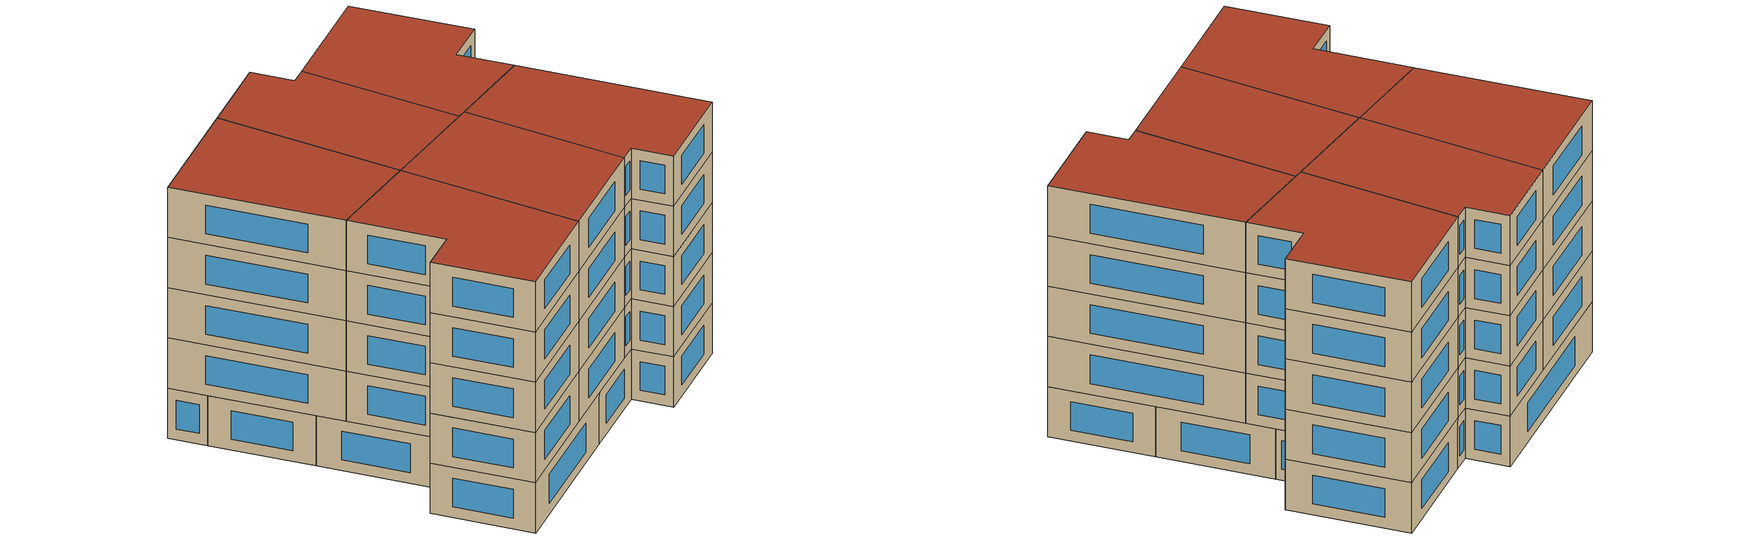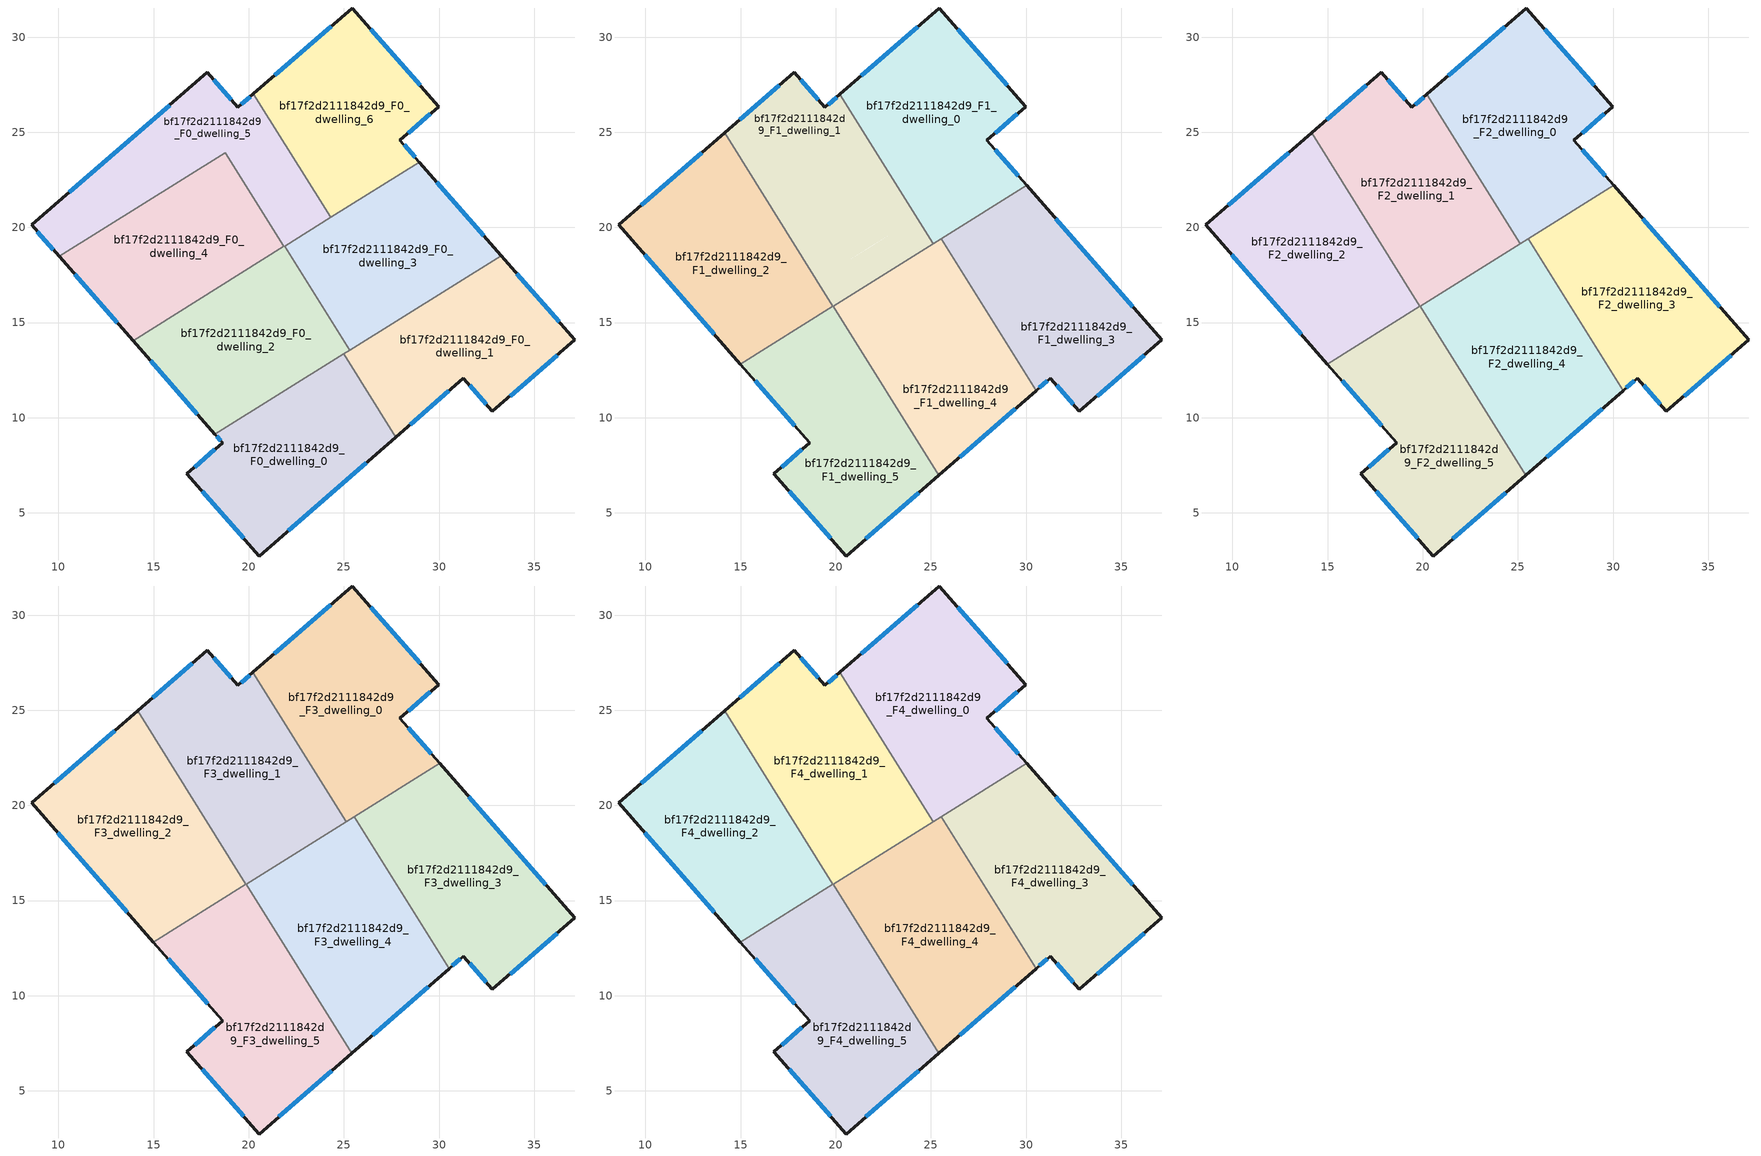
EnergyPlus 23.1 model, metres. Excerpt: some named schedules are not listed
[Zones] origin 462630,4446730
bf17f2d2111842d9_F0_dwelling_0
 floor ground (EU_floor_Construction): 24.98,13.35 27.72,8.97 20.54,2.73 16.75,7.06 18.62,8.68 18.22,9.13 z0
 wall outside (EU_wall_Construction): 18.22,9.13 18.62,8.68 16.75,7.06 20.54,2.73 27.72,8.97 z0:3
 wall to bf17f2d2111842d9_F0_dwelling_1 (EU_wall_Construction): 27.72,8.97 24.98,13.35 z0:3
 wall to bf17f2d2111842d9_F0_dwelling_2 (EU_wall_Construction): 24.98,13.35 18.22,9.13 z0:3
 window (EU_Window_Construction): 18.22,8.33 17.15,7.4 / 18.31,9.04 18.54,8.78 / 22.08,4.07 26.18,7.64 / 17.56,6.13 19.73,3.66 z0.64:2.36
 ceiling adiabatic (EU_roof_Construction): 27.72,8.98 24.98,13.35 22.42,11.75 25.41,6.97 z3
bf17f2d2111842d9_F0_dwelling_1
 floor ground (EU_floor_Construction): 33.26,18.52 37.14,14.09 32.81,10.33 31.27,12.07 27.72,8.97 24.98,13.35 z0
 wall outside (EU_wall_Construction): 27.72,8.97 31.27,12.07 32.81,10.33 37.14,14.09 33.26,18.52 z0:3
 wall to bf17f2d2111842d9_F0_dwelling_3 (EU_wall_Construction): 33.26,18.52 25.3,13.55 z0:3
 wall to bf17f2d2111842d9_F0_dwelling_2 (EU_wall_Construction): 25.3,13.55 24.98,13.35 z0:3
 window (EU_Window_Construction): 36.31,15.04 34.09,17.57 / 33.74,11.14 36.21,13.29 / 31.6,11.7 32.48,10.7 / 28.48,9.64 30.51,11.41 z0.64:2.36
 ceiling adiabatic (EU_roof_Construction): 30.53,11.42 28.11,15.31 24.98,13.35 27.72,8.98 z3
bf17f2d2111842d9_F0_dwelling_2
 floor ground (EU_floor_Construction): 21.88,19.02 25.3,13.55 18.22,9.13 13.92,14.05 z0
 wall outside (EU_wall_Construction): 13.92,14.05 18.22,9.13 z0:3
 wall to bf17f2d2111842d9_F0_dwelling_3 (EU_wall_Construction): 25.3,13.55 21.88,19.02 z0:3
 wall to bf17f2d2111842d9_F0_dwelling_4 (EU_wall_Construction): 21.85,19 13.92,14.05 z0:3
 wall to bf17f2d2111842d9_F0_dwelling_5 (EU_wall_Construction): 21.88,19.02 21.85,19 z0:3
 window (EU_Window_Construction): 14.84,12.99 17.3,10.19 z0.64:2.36
bf17f2d2111842d9_F0_dwelling_3
 floor ground (EU_floor_Construction): 28.95,23.43 33.26,18.52 25.3,13.55 21.88,19.02 z0
 wall outside (EU_wall_Construction): 33.26,18.52 28.95,23.43 z0:3
 wall to bf17f2d2111842d9_F0_dwelling_6 (EU_wall_Construction): 28.95,23.43 24.3,20.53 z0:3
 wall to bf17f2d2111842d9_F0_dwelling_5 (EU_wall_Construction): 24.3,20.53 21.88,19.02 z0:3
 window (EU_Window_Construction): 32.34,19.57 29.88,22.38 z0.64:2.36
bf17f2d2111842d9_F0_dwelling_4
 floor ground (EU_floor_Construction): 18.77,23.93 21.85,19 13.92,14.05 10.03,18.48 z0
 wall outside (EU_wall_Construction): 10.03,18.48 13.92,14.05 z0:3
 wall to bf17f2d2111842d9_F0_dwelling_5 (EU_wall_Construction): 21.85,19 18.77,23.93 10.03,18.48 z0:3
 window (EU_Window_Construction): 10.86,17.53 13.08,15 z0.64:2.36
bf17f2d2111842d9_F0_dwelling_5
 floor ground (EU_floor_Construction): 20.25,27.02 24.3,20.53 21.85,19 18.77,23.93 10.03,18.48 8.59,20.13 17.82,28.15 19.43,26.31 z0
 wall outside (EU_wall_Construction): 20.25,27.02 19.43,26.31 17.82,28.15 8.59,20.13 10.03,18.48 z0:3
 wall to bf17f2d2111842d9_F0_dwelling_6 (EU_wall_Construction): 24.3,20.53 20.25,27.02 z0:3
 window (EU_Window_Construction): 8.9,19.78 9.72,18.83 / 15.84,26.43 10.56,21.85 / 19.09,26.71 18.16,27.76 / 20.07,26.87 19.61,26.47 z0.64:2.36
bf17f2d2111842d9_F0_dwelling_6
 floor ground (EU_floor_Construction): 25.43,31.53 29.98,26.35 27.95,24.58 28.95,23.43 24.3,20.53 20.25,27.02 z0
 wall outside (EU_wall_Construction): 28.95,23.43 27.95,24.58 29.98,26.35 25.43,31.53 20.25,27.02 z0:3
 window (EU_Window_Construction): 24.32,30.57 21.36,27.99 / 29.01,27.46 26.41,30.42 / 28.38,24.96 29.55,25.97 / 28.74,23.68 28.16,24.34 z0.64:2.36
bf17f2d2111842d9_F1_dwelling_0
 floor to bf17f2d2111842d9_F0_dwelling_6 (EU_floor_Construction): 25.43,31.53 29.98,26.35 27.95,24.58 28.95,23.43 24.3,20.53 20.25,27.02 z3
 floor to bf17f2d2111842d9_F0_dwelling_5 (EU_floor_Construction): 20.25,27.02 24.3,20.53 24.26,20.5 20.21,26.99 z3
 floor to bf17f2d2111842d9_F0_dwelling_3 (EU_floor_Construction): 28.95,23.43 30.03,22.21 25.11,19.14 24.26,20.5 z3
 wall outside (EU_wall_Construction): 30.03,22.21 27.95,24.58 29.98,26.35 25.43,31.53 20.21,26.99 z3:6
 wall to bf17f2d2111842d9_F1_dwelling_1 (EU_wall_Construction): 20.21,26.99 25.11,19.14 z3:6
 wall to bf17f2d2111842d9_F1_dwelling_3 (EU_wall_Construction): 25.55,19.41 30.03,22.21 z3:6
 wall to bf17f2d2111842d9_F1_dwelling_4 (EU_wall_Construction): 25.11,19.14 25.55,19.41 z3:6
 window (EU_Window_Construction): 29.58,22.72 28.39,24.07 / 24.32,30.56 21.33,27.96 / 29.01,27.46 26.41,30.42 / 28.38,24.96 29.55,25.97 z3.64:5.36
bf17f2d2111842d9_F1_dwelling_1
 floor to bf17f2d2111842d9_F0_dwelling_5 (EU_floor_Construction): 20.21,26.99 24.26,20.5 21.85,19 18.77,23.93 15.92,22.16 14.16,24.97 17.82,28.15 19.43,26.31 z3
 floor to bf17f2d2111842d9_F0_dwelling_4 (EU_floor_Construction): 18.77,23.93 21.85,19 19,17.22 15.92,22.16 z3
 floor to bf17f2d2111842d9_F0_dwelling_2 (EU_floor_Construction): 21.88,19.02 22.74,17.65 19.85,15.85 19,17.22 z3
 floor to bf17f2d2111842d9_F0_dwelling_3 (EU_floor_Construction): 24.26,20.5 25.11,19.14 22.73,17.65 21.88,19.02 z3
 wall outside (EU_wall_Construction): 20.21,26.99 19.43,26.31 17.82,28.15 14.16,24.97 z3:6
 wall to bf17f2d2111842d9_F1_dwelling_2 (EU_wall_Construction): 14.16,24.97 19.85,15.85 z3:6
 wall to bf17f2d2111842d9_F1_dwelling_4 (EU_wall_Construction): 19.86,15.86 25.11,19.14 z3:6
 window (EU_Window_Construction): 17.03,27.47 14.94,25.65 / 19.09,26.71 18.16,27.76 / 20.04,26.84 19.6,26.46 z3.64:5.36
bf17f2d2111842d9_F1_dwelling_2
 floor to bf17f2d2111842d9_F0_dwelling_4 (EU_floor_Construction): 15.92,22.16 19,17.22 13.92,14.05 10.03,18.48 z3
 floor to bf17f2d2111842d9_F0_dwelling_5 (EU_floor_Construction): 14.16,24.97 15.92,22.16 10.03,18.48 8.59,20.13 z3
 floor to bf17f2d2111842d9_F0_dwelling_2 (EU_floor_Construction): 19,17.22 19.85,15.85 14.99,12.82 13.92,14.05 z3
 wall outside (EU_wall_Construction): 14.16,24.97 8.59,20.13 14.99,12.82 z3:6
 wall to bf17f2d2111842d9_F1_dwelling_5 (EU_wall_Construction): 14.99,12.82 19.85,15.85 z3:6
 window (EU_Window_Construction): 9.96,18.56 13.62,14.38 / 12.97,23.94 9.78,21.17 z3.64:5.36
bf17f2d2111842d9_F1_dwelling_3
 floor to bf17f2d2111842d9_F0_dwelling_1 (EU_floor_Construction): 33.26,18.52 37.14,14.09 32.81,10.33 31.27,12.07 30.53,11.42 28.11,15.31 z3
 floor to bf17f2d2111842d9_F0_dwelling_3 (EU_floor_Construction): 30.03,22.21 33.26,18.52 28.11,15.31 25.55,19.41 z3
 wall outside (EU_wall_Construction): 30.53,11.42 31.27,12.07 32.81,10.33 37.14,14.09 30.03,22.21 z3:6
 wall to bf17f2d2111842d9_F1_dwelling_4 (EU_wall_Construction): 25.55,19.41 30.53,11.42 z3:6
 window (EU_Window_Construction): 35.62,15.83 31.55,20.47 / 33.74,11.14 36.21,13.29 / 31.6,11.7 32.48,10.7 / 30.69,11.56 31.12,11.93 z3.64:5.36
bf17f2d2111842d9_F1_dwelling_4
 floor to bf17f2d2111842d9_F0_dwelling_2 (EU_floor_Construction): 22.73,17.65 25.3,13.55 22.42,11.75 19.86,15.86 z3
 floor to bf17f2d2111842d9_F0_dwelling_3 (EU_floor_Construction): 25.55,19.41 28.11,15.31 25.3,13.55 22.73,17.65 z3
 floor adiabatic (EU_floor_Construction): 28.11,15.31 30.53,11.42 25.41,6.97 22.42,11.75 z3
 wall outside (EU_wall_Construction): 25.41,6.97 30.53,11.42 z3:6
 wall to bf17f2d2111842d9_F1_dwelling_5 (EU_wall_Construction): 19.86,15.86 25.41,6.97 z3:6
 window (EU_Window_Construction): 26.51,7.92 29.43,10.47 z3.64:5.36
bf17f2d2111842d9_F1_dwelling_5
 floor to bf17f2d2111842d9_F0_dwelling_0 (EU_floor_Construction): 22.42,11.75 25.41,6.97 20.54,2.73 16.75,7.06 18.62,8.68 18.22,9.13 z3
 floor to bf17f2d2111842d9_F0_dwelling_2 (EU_floor_Construction): 19.86,15.86 22.42,11.75 18.22,9.13 14.99,12.82 z3
 wall outside (EU_wall_Construction): 14.99,12.82 18.62,8.68 16.75,7.06 20.54,2.73 25.41,6.97 z3:6
 window (EU_Window_Construction): 15.77,11.93 17.84,9.57 / 21.58,3.64 24.37,6.06 / 17.56,6.13 19.73,3.66 / 18.22,8.33 17.15,7.4 z3.64:5.36
bf17f2d2111842d9_F2_dwelling_0
 floor to bf17f2d2111842d9_F1_dwelling_0 (EU_floor_Construction): 25.43,31.53 29.98,26.35 27.95,24.58 30.03,22.21 25.11,19.14 20.21,26.99 z6
 wall outside (EU_wall_Construction): 30.03,22.21 27.95,24.58 29.98,26.35 25.43,31.53 20.21,26.99 z6:9
 wall to bf17f2d2111842d9_F2_dwelling_1 (EU_wall_Construction): 20.21,26.99 25.11,19.14 z6:9
 wall to bf17f2d2111842d9_F2_dwelling_3 (EU_wall_Construction): 25.55,19.41 30.03,22.21 z6:9
 wall to bf17f2d2111842d9_F2_dwelling_4 (EU_wall_Construction): 25.11,19.14 25.55,19.41 z6:9
 window (EU_Window_Construction): 29.58,22.72 28.39,24.07 / 24.32,30.56 21.33,27.96 / 29.01,27.46 26.41,30.42 / 28.38,24.96 29.55,25.97 z6.64:8.36
bf17f2d2111842d9_F2_dwelling_1
 floor to bf17f2d2111842d9_F1_dwelling_1 (EU_floor_Construction): 20.21,26.99 25.11,19.14 19.85,15.85 14.16,24.97 17.82,28.15 19.43,26.31 z6
 wall outside (EU_wall_Construction): 20.21,26.99 19.43,26.31 17.82,28.15 14.16,24.97 z6:9
 wall to bf17f2d2111842d9_F2_dwelling_2 (EU_wall_Construction): 14.16,24.97 19.85,15.85 z6:9
 wall to bf17f2d2111842d9_F2_dwelling_4 (EU_wall_Construction): 19.86,15.86 25.11,19.14 z6:9
 window (EU_Window_Construction): 17.03,27.47 14.94,25.65 / 19.09,26.71 18.16,27.76 / 20.04,26.84 19.6,26.46 z6.64:8.36
bf17f2d2111842d9_F2_dwelling_2
 floor to bf17f2d2111842d9_F1_dwelling_2 (EU_floor_Construction): 14.16,24.97 19.85,15.85 14.99,12.82 8.59,20.13 z6
 wall outside (EU_wall_Construction): 14.16,24.97 8.59,20.13 14.99,12.82 z6:9
 wall to bf17f2d2111842d9_F2_dwelling_5 (EU_wall_Construction): 14.99,12.82 19.85,15.85 z6:9
 window (EU_Window_Construction): 9.96,18.56 13.62,14.38 / 12.97,23.94 9.78,21.17 z6.64:8.36
bf17f2d2111842d9_F2_dwelling_3
 floor to bf17f2d2111842d9_F1_dwelling_3 (EU_floor_Construction): 30.03,22.21 37.14,14.09 32.81,10.33 31.27,12.07 30.53,11.42 25.55,19.41 z6
 wall outside (EU_wall_Construction): 30.53,11.42 31.27,12.07 32.81,10.33 37.14,14.09 30.03,22.21 z6:9
 wall to bf17f2d2111842d9_F2_dwelling_4 (EU_wall_Construction): 25.55,19.41 30.53,11.42 z6:9
 window (EU_Window_Construction): 35.62,15.83 31.55,20.47 / 33.74,11.14 36.21,13.29 / 31.6,11.7 32.48,10.7 / 30.69,11.56 31.12,11.93 z6.64:8.36
bf17f2d2111842d9_F2_dwelling_4
 floor to bf17f2d2111842d9_F1_dwelling_4 (EU_floor_Construction): 25.55,19.41 30.53,11.42 25.41,6.97 19.86,15.86 z6
 wall outside (EU_wall_Construction): 25.41,6.97 30.53,11.42 z6:9
 wall to bf17f2d2111842d9_F2_dwelling_5 (EU_wall_Construction): 19.86,15.86 25.41,6.97 z6:9
 window (EU_Window_Construction): 26.51,7.92 29.43,10.47 z6.64:8.36
bf17f2d2111842d9_F2_dwelling_5
 floor to bf17f2d2111842d9_F1_dwelling_5 (EU_floor_Construction): 19.86,15.86 25.41,6.97 20.54,2.73 16.75,7.06 18.62,8.68 14.99,12.82 z6
 wall outside (EU_wall_Construction): 14.99,12.82 18.62,8.68 16.75,7.06 20.54,2.73 25.41,6.97 z6:9
 window (EU_Window_Construction): 15.77,11.93 17.84,9.57 / 21.58,3.64 24.37,6.06 / 17.56,6.13 19.73,3.66 / 18.22,8.33 17.15,7.4 z6.64:8.36
bf17f2d2111842d9_F3_dwelling_0
 floor to bf17f2d2111842d9_F2_dwelling_0 (EU_floor_Construction): 25.43,31.53 29.98,26.35 27.95,24.58 30.03,22.21 25.11,19.14 20.21,26.99 z9
 wall outside (EU_wall_Construction): 30.03,22.21 27.95,24.58 29.98,26.35 25.43,31.53 20.21,26.99 z9:12
 wall to bf17f2d2111842d9_F3_dwelling_1 (EU_wall_Construction): 20.21,26.99 25.11,19.14 z9:12
 wall to bf17f2d2111842d9_F3_dwelling_3 (EU_wall_Construction): 25.55,19.41 30.03,22.21 z9:12
 wall to bf17f2d2111842d9_F3_dwelling_4 (EU_wall_Construction): 25.11,19.14 25.55,19.41 z9:12
 window (EU_Window_Construction): 29.58,22.72 28.39,24.07 / 24.32,30.56 21.33,27.96 / 29.01,27.46 26.41,30.42 / 28.38,24.96 29.55,25.97 z9.64:11.36
bf17f2d2111842d9_F3_dwelling_1
 floor to bf17f2d2111842d9_F2_dwelling_1 (EU_floor_Construction): 20.21,26.99 25.11,19.14 19.85,15.85 14.16,24.97 17.82,28.15 19.43,26.31 z9
 wall outside (EU_wall_Construction): 20.21,26.99 19.43,26.31 17.82,28.15 14.16,24.97 z9:12
 wall to bf17f2d2111842d9_F3_dwelling_2 (EU_wall_Construction): 14.16,24.97 19.85,15.85 z9:12
 wall to bf17f2d2111842d9_F3_dwelling_4 (EU_wall_Construction): 19.86,15.86 25.11,19.14 z9:12
 window (EU_Window_Construction): 17.03,27.47 14.94,25.65 / 19.09,26.71 18.16,27.76 / 20.04,26.84 19.6,26.46 z9.64:11.36
bf17f2d2111842d9_F3_dwelling_2
 floor to bf17f2d2111842d9_F2_dwelling_2 (EU_floor_Construction): 14.16,24.97 19.85,15.85 14.99,12.82 8.59,20.13 z9
 wall outside (EU_wall_Construction): 14.16,24.97 8.59,20.13 14.99,12.82 z9:12
 wall to bf17f2d2111842d9_F3_dwelling_5 (EU_wall_Construction): 14.99,12.82 19.85,15.85 z9:12
 window (EU_Window_Construction): 9.96,18.56 13.62,14.38 / 12.97,23.94 9.78,21.17 z9.64:11.36
bf17f2d2111842d9_F3_dwelling_3
 floor to bf17f2d2111842d9_F2_dwelling_3 (EU_floor_Construction): 30.03,22.21 37.14,14.09 32.81,10.33 31.27,12.07 30.53,11.42 25.55,19.41 z9
 wall outside (EU_wall_Construction): 30.53,11.42 31.27,12.07 32.81,10.33 37.14,14.09 30.03,22.21 z9:12
 wall to bf17f2d2111842d9_F3_dwelling_4 (EU_wall_Construction): 25.55,19.41 30.53,11.42 z9:12
 window (EU_Window_Construction): 35.62,15.83 31.55,20.47 / 33.74,11.14 36.21,13.29 / 31.6,11.7 32.48,10.7 / 30.69,11.56 31.12,11.93 z9.64:11.36
bf17f2d2111842d9_F3_dwelling_4
 floor to bf17f2d2111842d9_F2_dwelling_4 (EU_floor_Construction): 25.55,19.41 30.53,11.42 25.41,6.97 19.86,15.86 z9
 wall outside (EU_wall_Construction): 25.41,6.97 30.53,11.42 z9:12
 wall to bf17f2d2111842d9_F3_dwelling_5 (EU_wall_Construction): 19.86,15.86 25.41,6.97 z9:12
 window (EU_Window_Construction): 26.51,7.92 29.43,10.47 z9.64:11.36
bf17f2d2111842d9_F3_dwelling_5
 floor to bf17f2d2111842d9_F2_dwelling_5 (EU_floor_Construction): 19.86,15.86 25.41,6.97 20.54,2.73 16.75,7.06 18.62,8.68 14.99,12.82 z9
 wall outside (EU_wall_Construction): 14.99,12.82 18.62,8.68 16.75,7.06 20.54,2.73 25.41,6.97 z9:12
 window (EU_Window_Construction): 15.77,11.93 17.84,9.57 / 21.58,3.64 24.37,6.06 / 17.56,6.13 19.73,3.66 / 18.22,8.33 17.15,7.4 z9.64:11.36
bf17f2d2111842d9_F4_dwelling_0
 floor to bf17f2d2111842d9_F3_dwelling_0 (EU_floor_Construction): 25.43,31.53 29.98,26.35 27.95,24.58 30.03,22.21 25.11,19.14 20.21,26.99 z12
 wall outside (EU_wall_Construction): 30.03,22.21 27.95,24.58 29.98,26.35 25.43,31.53 20.21,26.99 z12:15
 wall to bf17f2d2111842d9_F4_dwelling_1 (EU_wall_Construction): 20.21,26.99 25.11,19.14 z12:15
 wall to bf17f2d2111842d9_F4_dwelling_3 (EU_wall_Construction): 25.55,19.41 30.03,22.21 z12:15
 wall to bf17f2d2111842d9_F4_dwelling_4 (EU_wall_Construction): 25.11,19.14 25.55,19.41 z12:15
 window (EU_Window_Construction): 29.58,22.72 28.39,24.07 / 24.32,30.56 21.33,27.96 / 29.01,27.46 26.41,30.42 / 28.38,24.96 29.55,25.97 z12.64:14.36
 roof outside (EU_roof_Construction): 30.03,22.21 27.95,24.58 29.98,26.35 25.43,31.53 20.21,26.99 25.11,19.14 z15
bf17f2d2111842d9_F4_dwelling_1
 floor to bf17f2d2111842d9_F3_dwelling_1 (EU_floor_Construction): 20.21,26.99 25.11,19.14 19.85,15.85 14.16,24.97 17.82,28.15 19.43,26.31 z12
 wall outside (EU_wall_Construction): 20.21,26.99 19.43,26.31 17.82,28.15 14.16,24.97 z12:15
 wall to bf17f2d2111842d9_F4_dwelling_2 (EU_wall_Construction): 14.16,24.97 19.85,15.85 z12:15
 wall to bf17f2d2111842d9_F4_dwelling_4 (EU_wall_Construction): 19.86,15.86 25.11,19.14 z12:15
 window (EU_Window_Construction): 17.03,27.47 14.94,25.65 / 19.09,26.71 18.16,27.76 / 20.04,26.84 19.6,26.46 z12.64:14.36
 roof outside (EU_roof_Construction): 25.11,19.14 20.21,26.99 19.43,26.31 17.82,28.15 14.16,24.97 19.85,15.85 z15
bf17f2d2111842d9_F4_dwelling_2
 floor to bf17f2d2111842d9_F3_dwelling_2 (EU_floor_Construction): 14.16,24.97 19.85,15.85 14.99,12.82 8.59,20.13 z12
 wall outside (EU_wall_Construction): 14.16,24.97 8.59,20.13 14.99,12.82 z12:15
 wall to bf17f2d2111842d9_F4_dwelling_5 (EU_wall_Construction): 14.99,12.82 19.85,15.85 z12:15
 window (EU_Window_Construction): 9.96,18.56 13.62,14.38 / 12.97,23.94 9.78,21.17 z12.64:14.36
 roof outside (EU_roof_Construction): 19.85,15.85 14.16,24.97 8.59,20.13 14.99,12.82 z15
bf17f2d2111842d9_F4_dwelling_3
 floor to bf17f2d2111842d9_F3_dwelling_3 (EU_floor_Construction): 30.03,22.21 37.14,14.09 32.81,10.33 31.27,12.07 30.53,11.42 25.55,19.41 z12
 wall outside (EU_wall_Construction): 30.53,11.42 31.27,12.07 32.81,10.33 37.14,14.09 30.03,22.21 z12:15
 wall to bf17f2d2111842d9_F4_dwelling_4 (EU_wall_Construction): 25.55,19.41 30.53,11.42 z12:15
 window (EU_Window_Construction): 35.62,15.83 31.55,20.47 / 33.74,11.14 36.21,13.29 / 31.6,11.7 32.48,10.7 / 30.69,11.56 31.12,11.93 z12.64:14.36
 roof outside (EU_roof_Construction): 37.14,14.09 30.03,22.21 25.55,19.41 30.53,11.42 31.27,12.07 32.81,10.33 z15
bf17f2d2111842d9_F4_dwelling_4
 floor to bf17f2d2111842d9_F3_dwelling_4 (EU_floor_Construction): 25.55,19.41 30.53,11.42 25.41,6.97 19.86,15.86 z12
 wall outside (EU_wall_Construction): 25.41,6.97 30.53,11.42 z12:15
 wall to bf17f2d2111842d9_F4_dwelling_5 (EU_wall_Construction): 19.86,15.86 25.41,6.97 z12:15
 window (EU_Window_Construction): 26.51,7.92 29.43,10.47 z12.64:14.36
 roof outside (EU_roof_Construction): 30.53,11.42 25.55,19.41 19.86,15.86 25.41,6.97 z15
bf17f2d2111842d9_F4_dwelling_5
 floor to bf17f2d2111842d9_F3_dwelling_5 (EU_floor_Construction): 19.86,15.86 25.41,6.97 20.54,2.73 16.75,7.06 18.62,8.68 14.99,12.82 z12
 wall outside (EU_wall_Construction): 14.99,12.82 18.62,8.68 16.75,7.06 20.54,2.73 25.41,6.97 z12:15
 window (EU_Window_Construction): 15.77,11.93 17.84,9.57 / 21.58,3.64 24.37,6.06 / 17.56,6.13 19.73,3.66 / 18.22,8.33 17.15,7.4 z12.64:14.36
 roof outside (EU_roof_Construction): 25.41,6.97 19.86,15.86 14.99,12.82 18.62,8.68 16.75,7.06 20.54,2.73 z15
[Building]
EU S2 Campaign: North Axis=0; Terrain=City; Solar Distribution=FullExterior
[Site:Location]
Yerevan-Zvartnots.Intl.AP: Latitude=40.15; Longitude=44.383; Time Zone=4; Elevation=854
[SizingPeriod:WeatherFileDays]
AnnualSizingPeriod: Begin Month=1; Begin Day of Month=1; End Month=12; End Day of Month=31; Day of Week for Start Day=Monday; Use Weather File Daylight Saving Period=No; Use Weather File Rain and Snow Indicators=No
[MATERIAL]
EU_InternalMass_Material: Roughness=MediumRough; Thickness=0.1; Conductivity=1; Density=1800; Specific Heat=900; Thermal Absorptance=0.9; Solar Absorptance=0.7; Visible Absorptance=0.7
[MATERIAL:NOMASS] Roughness=MediumRough; Thermal Absorptance=0.9; Solar Absorptance=0.7; Visible Absorptance=0.7
Name | Thermal Resistance
EU_wall_NoMass | 1.05043
EU_roof_NoMass | 1.45357
EU_floor_NoMass | 0.478065
[WINDOWMATERIAL:SIMPLEGLAZINGSYSTEM]
EU_Window_SimpleGlazing: UFactor=2.5566; Solar Heat Gain Coefficient=0.75; Visible Transmittance=0.75
[CONSTRUCTION]
EU_wall_Construction: EU_wall_NoMass
EU_roof_Construction: EU_roof_NoMass
EU_floor_Construction: EU_floor_NoMass
EU_Window_Construction: EU_Window_SimpleGlazing
EU_InternalMass_Construction: EU_InternalMass_Material
[ZONE] Type=1; Multiplier=1; Ceiling Height=autocalculate; Floor Area=autocalculate; Part of Total Floor Area=Yes
Name | Volume
bf17f2d2111842d9_F0_dwelling_0; bf17f2d2111842d9_F0_dwelling_1 | 171.488
bf17f2d2111842d9_F1_dwelling_0; bf17f2d2111842d9_F2_dwelling_0; bf17f2d2111842d9_F3_dwelling_0; bf17f2d2111842d9_F4_dwelling_0 | 200.0625
bf17f2d2111842d9_F1_dwelling_1; bf17f2d2111842d9_F2_dwelling_1; bf17f2d2111842d9_F3_dwelling_1; bf17f2d2111842d9_F4_dwelling_1 | 200.056
bf17f2d2111842d9_F0_dwelling_2 | 171.471
bf17f2d2111842d9_F1_dwelling_2; bf17f2d2111842d9_F2_dwelling_2; bf17f2d2111842d9_F3_dwelling_2; bf17f2d2111842d9_F4_dwelling_2 | 200.083
bf17f2d2111842d9_F0_dwelling_3 | 171.487
bf17f2d2111842d9_F1_dwelling_3; bf17f2d2111842d9_F2_dwelling_3; bf17f2d2111842d9_F3_dwelling_3; bf17f2d2111842d9_F4_dwelling_3 | 200.074
bf17f2d2111842d9_F0_dwelling_4 | 171.486
bf17f2d2111842d9_F1_dwelling_4; bf17f2d2111842d9_F2_dwelling_4; bf17f2d2111842d9_F3_dwelling_4; bf17f2d2111842d9_F4_dwelling_4 | 200.057
bf17f2d2111842d9_F0_dwelling_5 | 171.485
bf17f2d2111842d9_F1_dwelling_5; bf17f2d2111842d9_F2_dwelling_5; bf17f2d2111842d9_F3_dwelling_5; bf17f2d2111842d9_F4_dwelling_5 | 200.06
bf17f2d2111842d9_F0_dwelling_6 | 171.491
[INTERNALMASS] Construction=EU_InternalMass_Construction
Name | Zone or ZoneList | Surface Area
bf17f2d2111842d9_F0_dwelling_0_EU_InternalMass | bf17f2d2111842d9_F0_dwelling_0 | 57.1614
bf17f2d2111842d9_F0_dwelling_1_EU_InternalMass | bf17f2d2111842d9_F0_dwelling_1 | 57.1626
bf17f2d2111842d9_F0_dwelling_2_EU_InternalMass | bf17f2d2111842d9_F0_dwelling_2 | 57.1562
bf17f2d2111842d9_F0_dwelling_3_EU_InternalMass | bf17f2d2111842d9_F0_dwelling_3 | 57.162
bf17f2d2111842d9_F0_dwelling_4_EU_InternalMass | bf17f2d2111842d9_F0_dwelling_4 | 57.1616
bf17f2d2111842d9_F0_dwelling_5_EU_InternalMass | bf17f2d2111842d9_F0_dwelling_5 | 57.1619
bf17f2d2111842d9_F0_dwelling_6_EU_InternalMass | bf17f2d2111842d9_F0_dwelling_6 | 57.1639
bf17f2d2111842d9_F1_dwelling_0_EU_InternalMass | bf17f2d2111842d9_F1_dwelling_0 | 66.6873
bf17f2d2111842d9_F1_dwelling_1_EU_InternalMass | bf17f2d2111842d9_F1_dwelling_1 | 66.6854
bf17f2d2111842d9_F1_dwelling_2_EU_InternalMass | bf17f2d2111842d9_F1_dwelling_2 | 66.6942
bf17f2d2111842d9_F1_dwelling_3_EU_InternalMass | bf17f2d2111842d9_F1_dwelling_3 | 66.6911
bf17f2d2111842d9_F1_dwelling_4_EU_InternalMass | bf17f2d2111842d9_F1_dwelling_4 | 66.6858
bf17f2d2111842d9_F1_dwelling_5_EU_InternalMass | bf17f2d2111842d9_F1_dwelling_5 | 66.6866
bf17f2d2111842d9_F2_dwelling_0_EU_InternalMass | bf17f2d2111842d9_F2_dwelling_0 | 66.6873
bf17f2d2111842d9_F2_dwelling_1_EU_InternalMass | bf17f2d2111842d9_F2_dwelling_1 | 66.6854
bf17f2d2111842d9_F2_dwelling_2_EU_InternalMass | bf17f2d2111842d9_F2_dwelling_2 | 66.6942
bf17f2d2111842d9_F2_dwelling_3_EU_InternalMass | bf17f2d2111842d9_F2_dwelling_3 | 66.6911
bf17f2d2111842d9_F2_dwelling_4_EU_InternalMass | bf17f2d2111842d9_F2_dwelling_4 | 66.6858
bf17f2d2111842d9_F2_dwelling_5_EU_InternalMass | bf17f2d2111842d9_F2_dwelling_5 | 66.6866
bf17f2d2111842d9_F3_dwelling_0_EU_InternalMass | bf17f2d2111842d9_F3_dwelling_0 | 66.6873
bf17f2d2111842d9_F3_dwelling_1_EU_InternalMass | bf17f2d2111842d9_F3_dwelling_1 | 66.6854
bf17f2d2111842d9_F3_dwelling_2_EU_InternalMass | bf17f2d2111842d9_F3_dwelling_2 | 66.6942
bf17f2d2111842d9_F3_dwelling_3_EU_InternalMass | bf17f2d2111842d9_F3_dwelling_3 | 66.6911
bf17f2d2111842d9_F3_dwelling_4_EU_InternalMass | bf17f2d2111842d9_F3_dwelling_4 | 66.6858
bf17f2d2111842d9_F3_dwelling_5_EU_InternalMass | bf17f2d2111842d9_F3_dwelling_5 | 66.6866
bf17f2d2111842d9_F4_dwelling_0_EU_InternalMass | bf17f2d2111842d9_F4_dwelling_0 | 66.6873
bf17f2d2111842d9_F4_dwelling_1_EU_InternalMass | bf17f2d2111842d9_F4_dwelling_1 | 66.6854
bf17f2d2111842d9_F4_dwelling_2_EU_InternalMass | bf17f2d2111842d9_F4_dwelling_2 | 66.6942
bf17f2d2111842d9_F4_dwelling_3_EU_InternalMass | bf17f2d2111842d9_F4_dwelling_3 | 66.6911
bf17f2d2111842d9_F4_dwelling_4_EU_InternalMass | bf17f2d2111842d9_F4_dwelling_4 | 66.6858
bf17f2d2111842d9_F4_dwelling_5_EU_InternalMass | bf17f2d2111842d9_F4_dwelling_5 | 66.6866
[OTHEREQUIPMENT] Fuel Type=Electricity; Design Level Calculation Method=Watts/Area; Power per Zone Floor Area=1; Fraction Latent=0; Fraction Radiant=0; Fraction Lost=0; Carbon Dioxide Generation Rate=0; EndUse Subcategory=EU_Step8_InternalGains
Name | Zone or ZoneList or Space or SpaceList | Schedule
EU_Step8_InternalGain_bf17f2d2111842d9_F0_dwelling_0_f000 | bf17f2d2111842d9_F0_dwelling_0 | EU_Step8_GainSchedule_bf17f2d2111842d9_F0_dwelling_0_f000
EU_Step8_InternalGain_bf17f2d2111842d9_F0_dwelling_1_f000 | bf17f2d2111842d9_F0_dwelling_1 | EU_Step8_GainSchedule_bf17f2d2111842d9_F0_dwelling_1_f000
EU_Step8_InternalGain_bf17f2d2111842d9_F0_dwelling_2_f000 | bf17f2d2111842d9_F0_dwelling_2 | EU_Step8_GainSchedule_bf17f2d2111842d9_F0_dwelling_2_f000
EU_Step8_InternalGain_bf17f2d2111842d9_F0_dwelling_3_f000 | bf17f2d2111842d9_F0_dwelling_3 | EU_Step8_GainSchedule_bf17f2d2111842d9_F0_dwelling_3_f000
EU_Step8_InternalGain_bf17f2d2111842d9_F0_dwelling_4_f000 | bf17f2d2111842d9_F0_dwelling_4 | EU_Step8_GainSchedule_bf17f2d2111842d9_F0_dwelling_4_f000
EU_Step8_InternalGain_bf17f2d2111842d9_F0_dwelling_5_f000 | bf17f2d2111842d9_F0_dwelling_5 | EU_Step8_GainSchedule_bf17f2d2111842d9_F0_dwelling_5_f000
EU_Step8_InternalGain_bf17f2d2111842d9_F0_dwelling_6_f000 | bf17f2d2111842d9_F0_dwelling_6 | EU_Step8_GainSchedule_bf17f2d2111842d9_F0_dwelling_6_f000
EU_Step8_InternalGain_bf17f2d2111842d9_F1_dwelling_0_f000 | bf17f2d2111842d9_F1_dwelling_0 | EU_Step8_GainSchedule_bf17f2d2111842d9_F1_dwelling_0_f000
EU_Step8_InternalGain_bf17f2d2111842d9_F1_dwelling_1_f000 | bf17f2d2111842d9_F1_dwelling_1 | EU_Step8_GainSchedule_bf17f2d2111842d9_F1_dwelling_1_f000
EU_Step8_InternalGain_bf17f2d2111842d9_F1_dwelling_2_f000 | bf17f2d2111842d9_F1_dwelling_2 | EU_Step8_GainSchedule_bf17f2d2111842d9_F1_dwelling_2_f000
EU_Step8_InternalGain_bf17f2d2111842d9_F1_dwelling_3_f000 | bf17f2d2111842d9_F1_dwelling_3 | EU_Step8_GainSchedule_bf17f2d2111842d9_F1_dwelling_3_f000
EU_Step8_InternalGain_bf17f2d2111842d9_F1_dwelling_4_f000 | bf17f2d2111842d9_F1_dwelling_4 | EU_Step8_GainSchedule_bf17f2d2111842d9_F1_dwelling_4_f000
EU_Step8_InternalGain_bf17f2d2111842d9_F1_dwelling_5_f000 | bf17f2d2111842d9_F1_dwelling_5 | EU_Step8_GainSchedule_bf17f2d2111842d9_F1_dwelling_5_f000
EU_Step8_InternalGain_bf17f2d2111842d9_F2_dwelling_0_f000 | bf17f2d2111842d9_F2_dwelling_0 | EU_Step8_GainSchedule_bf17f2d2111842d9_F2_dwelling_0_f000
EU_Step8_InternalGain_bf17f2d2111842d9_F2_dwelling_1_f000 | bf17f2d2111842d9_F2_dwelling_1 | EU_Step8_GainSchedule_bf17f2d2111842d9_F2_dwelling_1_f000
EU_Step8_InternalGain_bf17f2d2111842d9_F2_dwelling_2_f000 | bf17f2d2111842d9_F2_dwelling_2 | EU_Step8_GainSchedule_bf17f2d2111842d9_F2_dwelling_2_f000
EU_Step8_InternalGain_bf17f2d2111842d9_F2_dwelling_3_f000 | bf17f2d2111842d9_F2_dwelling_3 | EU_Step8_GainSchedule_bf17f2d2111842d9_F2_dwelling_3_f000
EU_Step8_InternalGain_bf17f2d2111842d9_F2_dwelling_4_f000 | bf17f2d2111842d9_F2_dwelling_4 | EU_Step8_GainSchedule_bf17f2d2111842d9_F2_dwelling_4_f000
EU_Step8_InternalGain_bf17f2d2111842d9_F2_dwelling_5_f000 | bf17f2d2111842d9_F2_dwelling_5 | EU_Step8_GainSchedule_bf17f2d2111842d9_F2_dwelling_5_f000
EU_Step8_InternalGain_bf17f2d2111842d9_F3_dwelling_0_f000 | bf17f2d2111842d9_F3_dwelling_0 | EU_Step8_GainSchedule_bf17f2d2111842d9_F3_dwelling_0_f000
EU_Step8_InternalGain_bf17f2d2111842d9_F3_dwelling_1_f000 | bf17f2d2111842d9_F3_dwelling_1 | EU_Step8_GainSchedule_bf17f2d2111842d9_F3_dwelling_1_f000
EU_Step8_InternalGain_bf17f2d2111842d9_F3_dwelling_2_f000 | bf17f2d2111842d9_F3_dwelling_2 | EU_Step8_GainSchedule_bf17f2d2111842d9_F3_dwelling_2_f000
EU_Step8_InternalGain_bf17f2d2111842d9_F3_dwelling_3_f000 | bf17f2d2111842d9_F3_dwelling_3 | EU_Step8_GainSchedule_bf17f2d2111842d9_F3_dwelling_3_f000
EU_Step8_InternalGain_bf17f2d2111842d9_F3_dwelling_4_f000 | bf17f2d2111842d9_F3_dwelling_4 | EU_Step8_GainSchedule_bf17f2d2111842d9_F3_dwelling_4_f000
EU_Step8_InternalGain_bf17f2d2111842d9_F3_dwelling_5_f000 | bf17f2d2111842d9_F3_dwelling_5 | EU_Step8_GainSchedule_bf17f2d2111842d9_F3_dwelling_5_f000
EU_Step8_InternalGain_bf17f2d2111842d9_F4_dwelling_0_f000 | bf17f2d2111842d9_F4_dwelling_0 | EU_Step8_GainSchedule_bf17f2d2111842d9_F4_dwelling_0_f000
EU_Step8_InternalGain_bf17f2d2111842d9_F4_dwelling_1_f000 | bf17f2d2111842d9_F4_dwelling_1 | EU_Step8_GainSchedule_bf17f2d2111842d9_F4_dwelling_1_f000
EU_Step8_InternalGain_bf17f2d2111842d9_F4_dwelling_2_f000 | bf17f2d2111842d9_F4_dwelling_2 | EU_Step8_GainSchedule_bf17f2d2111842d9_F4_dwelling_2_f000
EU_Step8_InternalGain_bf17f2d2111842d9_F4_dwelling_3_f000 | bf17f2d2111842d9_F4_dwelling_3 | EU_Step8_GainSchedule_bf17f2d2111842d9_F4_dwelling_3_f000
EU_Step8_InternalGain_bf17f2d2111842d9_F4_dwelling_4_f000 | bf17f2d2111842d9_F4_dwelling_4 | EU_Step8_GainSchedule_bf17f2d2111842d9_F4_dwelling_4_f000
EU_Step8_InternalGain_bf17f2d2111842d9_F4_dwelling_5_f000 | bf17f2d2111842d9_F4_dwelling_5 | EU_Step8_GainSchedule_bf17f2d2111842d9_F4_dwelling_5_f000
[ZONEVENTILATION:DESIGNFLOWRATE] Schedule=EU_AlwaysOn; Design Flow Rate Calculation Method=AirChanges/Hour; Air Changes per Hour=0.557805; Ventilation Type=Natural; Fan Pressure Rise=0; Fan Total Efficiency=1; Constant Term Coefficient=1; Temperature Term Coefficient=0; Velocity Term Coefficient=0; Velocity Squared Term Coefficient=0; Minimum Indoor Temperature=-100; Maximum Indoor Temperature=100; Delta Temperature=-100; Minimum Outdoor Temperature=-100; Maximum Outdoor Temperature=100; Maximum Wind Speed=40
Name | Zone or ZoneList or Space or SpaceList
EU_ConstantAir_bf17f2d2111842d9_F0_dwelling_0 | bf17f2d2111842d9_F0_dwelling_0
EU_ConstantAir_bf17f2d2111842d9_F0_dwelling_1 | bf17f2d2111842d9_F0_dwelling_1
EU_ConstantAir_bf17f2d2111842d9_F0_dwelling_2 | bf17f2d2111842d9_F0_dwelling_2
EU_ConstantAir_bf17f2d2111842d9_F0_dwelling_3 | bf17f2d2111842d9_F0_dwelling_3
EU_ConstantAir_bf17f2d2111842d9_F0_dwelling_4 | bf17f2d2111842d9_F0_dwelling_4
EU_ConstantAir_bf17f2d2111842d9_F0_dwelling_5 | bf17f2d2111842d9_F0_dwelling_5
EU_ConstantAir_bf17f2d2111842d9_F0_dwelling_6 | bf17f2d2111842d9_F0_dwelling_6
EU_ConstantAir_bf17f2d2111842d9_F1_dwelling_0 | bf17f2d2111842d9_F1_dwelling_0
EU_ConstantAir_bf17f2d2111842d9_F1_dwelling_1 | bf17f2d2111842d9_F1_dwelling_1
EU_ConstantAir_bf17f2d2111842d9_F1_dwelling_2 | bf17f2d2111842d9_F1_dwelling_2
EU_ConstantAir_bf17f2d2111842d9_F1_dwelling_3 | bf17f2d2111842d9_F1_dwelling_3
EU_ConstantAir_bf17f2d2111842d9_F1_dwelling_4 | bf17f2d2111842d9_F1_dwelling_4
EU_ConstantAir_bf17f2d2111842d9_F1_dwelling_5 | bf17f2d2111842d9_F1_dwelling_5
EU_ConstantAir_bf17f2d2111842d9_F2_dwelling_0 | bf17f2d2111842d9_F2_dwelling_0
EU_ConstantAir_bf17f2d2111842d9_F2_dwelling_1 | bf17f2d2111842d9_F2_dwelling_1
EU_ConstantAir_bf17f2d2111842d9_F2_dwelling_2 | bf17f2d2111842d9_F2_dwelling_2
EU_ConstantAir_bf17f2d2111842d9_F2_dwelling_3 | bf17f2d2111842d9_F2_dwelling_3
EU_ConstantAir_bf17f2d2111842d9_F2_dwelling_4 | bf17f2d2111842d9_F2_dwelling_4
EU_ConstantAir_bf17f2d2111842d9_F2_dwelling_5 | bf17f2d2111842d9_F2_dwelling_5
EU_ConstantAir_bf17f2d2111842d9_F3_dwelling_0 | bf17f2d2111842d9_F3_dwelling_0
EU_ConstantAir_bf17f2d2111842d9_F3_dwelling_1 | bf17f2d2111842d9_F3_dwelling_1
EU_ConstantAir_bf17f2d2111842d9_F3_dwelling_2 | bf17f2d2111842d9_F3_dwelling_2
EU_ConstantAir_bf17f2d2111842d9_F3_dwelling_3 | bf17f2d2111842d9_F3_dwelling_3
EU_ConstantAir_bf17f2d2111842d9_F3_dwelling_4 | bf17f2d2111842d9_F3_dwelling_4
EU_ConstantAir_bf17f2d2111842d9_F3_dwelling_5 | bf17f2d2111842d9_F3_dwelling_5
EU_ConstantAir_bf17f2d2111842d9_F4_dwelling_0 | bf17f2d2111842d9_F4_dwelling_0
EU_ConstantAir_bf17f2d2111842d9_F4_dwelling_1 | bf17f2d2111842d9_F4_dwelling_1
EU_ConstantAir_bf17f2d2111842d9_F4_dwelling_2 | bf17f2d2111842d9_F4_dwelling_2
EU_ConstantAir_bf17f2d2111842d9_F4_dwelling_3 | bf17f2d2111842d9_F4_dwelling_3
EU_ConstantAir_bf17f2d2111842d9_F4_dwelling_4 | bf17f2d2111842d9_F4_dwelling_4
EU_ConstantAir_bf17f2d2111842d9_F4_dwelling_5 | bf17f2d2111842d9_F4_dwelling_5
[HVACTEMPLATE:THERMOSTAT] Constant Heating Setpoint=20; Constant Cooling Setpoint=50
EU_HeatOnly_bf17f2d2111842d9_F0_dwelling_0; EU_HeatOnly_bf17f2d2111842d9_F0_dwelling_1; EU_HeatOnly_bf17f2d2111842d9_F0_dwelling_2; EU_HeatOnly_bf17f2d2111842d9_F0_dwelling_3; EU_HeatOnly_bf17f2d2111842d9_F0_dwelling_4; EU_HeatOnly_bf17f2d2111842d9_F0_dwelling_5; EU_HeatOnly_bf17f2d2111842d9_F0_dwelling_6; EU_HeatOnly_bf17f2d2111842d9_F1_dwelling_0; EU_HeatOnly_bf17f2d2111842d9_F1_dwelling_1; EU_HeatOnly_bf17f2d2111842d9_F1_dwelling_2; EU_HeatOnly_bf17f2d2111842d9_F1_dwelling_3; EU_HeatOnly_bf17f2d2111842d9_F1_dwelling_4; EU_HeatOnly_bf17f2d2111842d9_F1_dwelling_5; EU_HeatOnly_bf17f2d2111842d9_F2_dwelling_0; EU_HeatOnly_bf17f2d2111842d9_F2_dwelling_1; EU_HeatOnly_bf17f2d2111842d9_F2_dwelling_2; EU_HeatOnly_bf17f2d2111842d9_F2_dwelling_3; EU_HeatOnly_bf17f2d2111842d9_F2_dwelling_4; EU_HeatOnly_bf17f2d2111842d9_F2_dwelling_5; EU_HeatOnly_bf17f2d2111842d9_F3_dwelling_0; EU_HeatOnly_bf17f2d2111842d9_F3_dwelling_1; EU_HeatOnly_bf17f2d2111842d9_F3_dwelling_2; EU_HeatOnly_bf17f2d2111842d9_F3_dwelling_3; EU_HeatOnly_bf17f2d2111842d9_F3_dwelling_4; EU_HeatOnly_bf17f2d2111842d9_F3_dwelling_5; EU_HeatOnly_bf17f2d2111842d9_F4_dwelling_0; EU_HeatOnly_bf17f2d2111842d9_F4_dwelling_1; EU_HeatOnly_bf17f2d2111842d9_F4_dwelling_2; EU_HeatOnly_bf17f2d2111842d9_F4_dwelling_3; EU_HeatOnly_bf17f2d2111842d9_F4_dwelling_4; EU_HeatOnly_bf17f2d2111842d9_F4_dwelling_5
[HVACTEMPLATE:ZONE:IDEALLOADSAIRSYSTEM] System Availability Schedule=EU_AlwaysOn; Maximum Heating Supply Air Temperature=50; Minimum Cooling Supply Air Temperature=13; Maximum Heating Supply Air Humidity Ratio=0.0156; Minimum Cooling Supply Air Humidity Ratio=0.0077; Heating Limit=NoLimit; Cooling Limit=NoLimit; Heating Availability Schedule=EU_AlwaysOn; Cooling Availability Schedule=EU_CoolingOff; Dehumidification Control Type=ConstantSensibleHeatRatio; Cooling Sensible Heat Ratio=0.7; Dehumidification Setpoint=60; Humidification Control Type=None; Humidification Setpoint=30; Outdoor Air Method=None; Outdoor Air Flow Rate per Person=0.00944; Outdoor Air Flow Rate per Zone Floor Area=0; Outdoor Air Flow Rate per Zone=0; Demand Controlled Ventilation Type=None; Outdoor Air Economizer Type=NoEconomizer; Heat Recovery Type=None; Sensible Heat Recovery Effectiveness=0.7; Latent Heat Recovery Effectiveness=0.65
Name | Template Thermostat
bf17f2d2111842d9_F0_dwelling_0 | EU_HeatOnly_bf17f2d2111842d9_F0_dwelling_0
bf17f2d2111842d9_F0_dwelling_1 | EU_HeatOnly_bf17f2d2111842d9_F0_dwelling_1
bf17f2d2111842d9_F0_dwelling_2 | EU_HeatOnly_bf17f2d2111842d9_F0_dwelling_2
bf17f2d2111842d9_F0_dwelling_3 | EU_HeatOnly_bf17f2d2111842d9_F0_dwelling_3
bf17f2d2111842d9_F0_dwelling_4 | EU_HeatOnly_bf17f2d2111842d9_F0_dwelling_4
bf17f2d2111842d9_F0_dwelling_5 | EU_HeatOnly_bf17f2d2111842d9_F0_dwelling_5
bf17f2d2111842d9_F0_dwelling_6 | EU_HeatOnly_bf17f2d2111842d9_F0_dwelling_6
bf17f2d2111842d9_F1_dwelling_0 | EU_HeatOnly_bf17f2d2111842d9_F1_dwelling_0
bf17f2d2111842d9_F1_dwelling_1 | EU_HeatOnly_bf17f2d2111842d9_F1_dwelling_1
bf17f2d2111842d9_F1_dwelling_2 | EU_HeatOnly_bf17f2d2111842d9_F1_dwelling_2
bf17f2d2111842d9_F1_dwelling_3 | EU_HeatOnly_bf17f2d2111842d9_F1_dwelling_3
bf17f2d2111842d9_F1_dwelling_4 | EU_HeatOnly_bf17f2d2111842d9_F1_dwelling_4
bf17f2d2111842d9_F1_dwelling_5 | EU_HeatOnly_bf17f2d2111842d9_F1_dwelling_5
bf17f2d2111842d9_F2_dwelling_0 | EU_HeatOnly_bf17f2d2111842d9_F2_dwelling_0
bf17f2d2111842d9_F2_dwelling_1 | EU_HeatOnly_bf17f2d2111842d9_F2_dwelling_1
bf17f2d2111842d9_F2_dwelling_2 | EU_HeatOnly_bf17f2d2111842d9_F2_dwelling_2
bf17f2d2111842d9_F2_dwelling_3 | EU_HeatOnly_bf17f2d2111842d9_F2_dwelling_3
bf17f2d2111842d9_F2_dwelling_4 | EU_HeatOnly_bf17f2d2111842d9_F2_dwelling_4
bf17f2d2111842d9_F2_dwelling_5 | EU_HeatOnly_bf17f2d2111842d9_F2_dwelling_5
bf17f2d2111842d9_F3_dwelling_0 | EU_HeatOnly_bf17f2d2111842d9_F3_dwelling_0
bf17f2d2111842d9_F3_dwelling_1 | EU_HeatOnly_bf17f2d2111842d9_F3_dwelling_1
bf17f2d2111842d9_F3_dwelling_2 | EU_HeatOnly_bf17f2d2111842d9_F3_dwelling_2
bf17f2d2111842d9_F3_dwelling_3 | EU_HeatOnly_bf17f2d2111842d9_F3_dwelling_3
bf17f2d2111842d9_F3_dwelling_4 | EU_HeatOnly_bf17f2d2111842d9_F3_dwelling_4
bf17f2d2111842d9_F3_dwelling_5 | EU_HeatOnly_bf17f2d2111842d9_F3_dwelling_5
bf17f2d2111842d9_F4_dwelling_0 | EU_HeatOnly_bf17f2d2111842d9_F4_dwelling_0
bf17f2d2111842d9_F4_dwelling_1 | EU_HeatOnly_bf17f2d2111842d9_F4_dwelling_1
bf17f2d2111842d9_F4_dwelling_2 | EU_HeatOnly_bf17f2d2111842d9_F4_dwelling_2
bf17f2d2111842d9_F4_dwelling_3 | EU_HeatOnly_bf17f2d2111842d9_F4_dwelling_3
bf17f2d2111842d9_F4_dwelling_4 | EU_HeatOnly_bf17f2d2111842d9_F4_dwelling_4
bf17f2d2111842d9_F4_dwelling_5 | EU_HeatOnly_bf17f2d2111842d9_F4_dwelling_5
[SIZING:ZONE] Zone Cooling Design Supply Air Temperature Input Method=SupplyAirTemperature; Zone Cooling Design Supply Air Temperature=13; Zone Heating Design Supply Air Temperature Input Method=SupplyAirTemperature; Zone Heating Design Supply Air Temperature=50; Zone Cooling Design Supply Air Humidity Ratio=0.008; Zone Heating Design Supply Air Humidity Ratio=0.008; Cooling Design Air Flow Method=DesignDay; Cooling Design Air Flow Rate=0; Cooling Minimum Air Flow per Zone Floor Area=0.000762; Cooling Minimum Air Flow=0; Cooling Minimum Air Flow Fraction=0.2; Heating Design Air Flow Method=DesignDay; Heating Design Air Flow Rate=0; Heating Maximum Air Flow per Zone Floor Area=0.002032; Heating Maximum Air Flow=0.141576; Heating Maximum Air Flow Fraction=0.3; Account for Dedicated Outdoor Air System=No; Dedicated Outdoor Air System Control Strategy=NeutralSupplyAir; Dedicated Outdoor Air Low Setpoint Temperature for Design=autosize; Dedicated Outdoor Air High Setpoint Temperature for Design=autosize; Zone Load Sizing Method=Sensible Load Only No Latent Load; Zone Latent Cooling Design Supply Air Humidity Ratio Input Method=HumidityRatioDifference; Zone Cooling Design Supply Air Humidity Ratio Difference=0.005; Zone Latent Heating Design Supply Air Humidity Ratio Input Method=HumidityRatioDifference; Zone Humidification Design Supply Air Humidity Ratio Difference=0.005
bf17f2d2111842d9_F0_dwelling_0; bf17f2d2111842d9_F0_dwelling_1; bf17f2d2111842d9_F0_dwelling_2; bf17f2d2111842d9_F0_dwelling_3; bf17f2d2111842d9_F0_dwelling_4; bf17f2d2111842d9_F0_dwelling_5; bf17f2d2111842d9_F0_dwelling_6; bf17f2d2111842d9_F1_dwelling_0; bf17f2d2111842d9_F1_dwelling_1; bf17f2d2111842d9_F1_dwelling_2; bf17f2d2111842d9_F1_dwelling_3; bf17f2d2111842d9_F1_dwelling_4; bf17f2d2111842d9_F1_dwelling_5; bf17f2d2111842d9_F2_dwelling_0; bf17f2d2111842d9_F2_dwelling_1; bf17f2d2111842d9_F2_dwelling_2; bf17f2d2111842d9_F2_dwelling_3; bf17f2d2111842d9_F2_dwelling_4; bf17f2d2111842d9_F2_dwelling_5; bf17f2d2111842d9_F3_dwelling_0; bf17f2d2111842d9_F3_dwelling_1; bf17f2d2111842d9_F3_dwelling_2; bf17f2d2111842d9_F3_dwelling_3; bf17f2d2111842d9_F3_dwelling_4; bf17f2d2111842d9_F3_dwelling_5; bf17f2d2111842d9_F4_dwelling_0; bf17f2d2111842d9_F4_dwelling_1; bf17f2d2111842d9_F4_dwelling_2; bf17f2d2111842d9_F4_dwelling_3; bf17f2d2111842d9_F4_dwelling_4; bf17f2d2111842d9_F4_dwelling_5
[SCHEDULE:FILE] Column Number=1; Rows to Skip at Top=0; Number of Hours of Data=8760; Column Separator=Comma; Interpolate to Timestep=No; Minutes per Item=60; Adjust Schedule for Daylight Savings=Yes
Name | File
EU_Step8_GainSchedule_bf17f2d2111842d9_F0_dwelling_0_f000 | ../../schedules/bf17f2d2111842d9/bf17f2d2111842d9_F0_dwelling_0_f000_gain.csv
EU_Step8_GainSchedule_bf17f2d2111842d9_F0_dwelling_1_f000 | ../../schedules/bf17f2d2111842d9/bf17f2d2111842d9_F0_dwelling_1_f000_gain.csv
EU_Step8_GainSchedule_bf17f2d2111842d9_F0_dwelling_2_f000 | ../../schedules/bf17f2d2111842d9/bf17f2d2111842d9_F0_dwelling_2_f000_gain.csv
EU_Step8_GainSchedule_bf17f2d2111842d9_F0_dwelling_3_f000 | ../../schedules/bf17f2d2111842d9/bf17f2d2111842d9_F0_dwelling_3_f000_gain.csv
EU_Step8_GainSchedule_bf17f2d2111842d9_F0_dwelling_4_f000 | ../../schedules/bf17f2d2111842d9/bf17f2d2111842d9_F0_dwelling_4_f000_gain.csv
EU_Step8_GainSchedule_bf17f2d2111842d9_F0_dwelling_5_f000 | ../../schedules/bf17f2d2111842d9/bf17f2d2111842d9_F0_dwelling_5_f000_gain.csv
EU_Step8_GainSchedule_bf17f2d2111842d9_F0_dwelling_6_f000 | ../../schedules/bf17f2d2111842d9/bf17f2d2111842d9_F0_dwelling_6_f000_gain.csv
EU_Step8_GainSchedule_bf17f2d2111842d9_F1_dwelling_0_f000 | ../../schedules/bf17f2d2111842d9/bf17f2d2111842d9_F1_dwelling_0_f000_gain.csv
EU_Step8_GainSchedule_bf17f2d2111842d9_F1_dwelling_1_f000 | ../../schedules/bf17f2d2111842d9/bf17f2d2111842d9_F1_dwelling_1_f000_gain.csv
EU_Step8_GainSchedule_bf17f2d2111842d9_F1_dwelling_2_f000 | ../../schedules/bf17f2d2111842d9/bf17f2d2111842d9_F1_dwelling_2_f000_gain.csv
EU_Step8_GainSchedule_bf17f2d2111842d9_F1_dwelling_3_f000 | ../../schedules/bf17f2d2111842d9/bf17f2d2111842d9_F1_dwelling_3_f000_gain.csv
EU_Step8_GainSchedule_bf17f2d2111842d9_F1_dwelling_4_f000 | ../../schedules/bf17f2d2111842d9/bf17f2d2111842d9_F1_dwelling_4_f000_gain.csv
EU_Step8_GainSchedule_bf17f2d2111842d9_F1_dwelling_5_f000 | ../../schedules/bf17f2d2111842d9/bf17f2d2111842d9_F1_dwelling_5_f000_gain.csv
EU_Step8_GainSchedule_bf17f2d2111842d9_F2_dwelling_0_f000 | ../../schedules/bf17f2d2111842d9/bf17f2d2111842d9_F2_dwelling_0_f000_gain.csv
EU_Step8_GainSchedule_bf17f2d2111842d9_F2_dwelling_1_f000 | ../../schedules/bf17f2d2111842d9/bf17f2d2111842d9_F2_dwelling_1_f000_gain.csv
EU_Step8_GainSchedule_bf17f2d2111842d9_F2_dwelling_2_f000 | ../../schedules/bf17f2d2111842d9/bf17f2d2111842d9_F2_dwelling_2_f000_gain.csv
EU_Step8_GainSchedule_bf17f2d2111842d9_F2_dwelling_3_f000 | ../../schedules/bf17f2d2111842d9/bf17f2d2111842d9_F2_dwelling_3_f000_gain.csv
EU_Step8_GainSchedule_bf17f2d2111842d9_F2_dwelling_4_f000 | ../../schedules/bf17f2d2111842d9/bf17f2d2111842d9_F2_dwelling_4_f000_gain.csv
EU_Step8_GainSchedule_bf17f2d2111842d9_F2_dwelling_5_f000 | ../../schedules/bf17f2d2111842d9/bf17f2d2111842d9_F2_dwelling_5_f000_gain.csv
EU_Step8_GainSchedule_bf17f2d2111842d9_F3_dwelling_0_f000 | ../../schedules/bf17f2d2111842d9/bf17f2d2111842d9_F3_dwelling_0_f000_gain.csv
EU_Step8_GainSchedule_bf17f2d2111842d9_F3_dwelling_1_f000 | ../../schedules/bf17f2d2111842d9/bf17f2d2111842d9_F3_dwelling_1_f000_gain.csv
EU_Step8_GainSchedule_bf17f2d2111842d9_F3_dwelling_2_f000 | ../../schedules/bf17f2d2111842d9/bf17f2d2111842d9_F3_dwelling_2_f000_gain.csv
EU_Step8_GainSchedule_bf17f2d2111842d9_F3_dwelling_3_f000 | ../../schedules/bf17f2d2111842d9/bf17f2d2111842d9_F3_dwelling_3_f000_gain.csv
EU_Step8_GainSchedule_bf17f2d2111842d9_F3_dwelling_4_f000 | ../../schedules/bf17f2d2111842d9/bf17f2d2111842d9_F3_dwelling_4_f000_gain.csv
EU_Step8_GainSchedule_bf17f2d2111842d9_F3_dwelling_5_f000 | ../../schedules/bf17f2d2111842d9/bf17f2d2111842d9_F3_dwelling_5_f000_gain.csv
